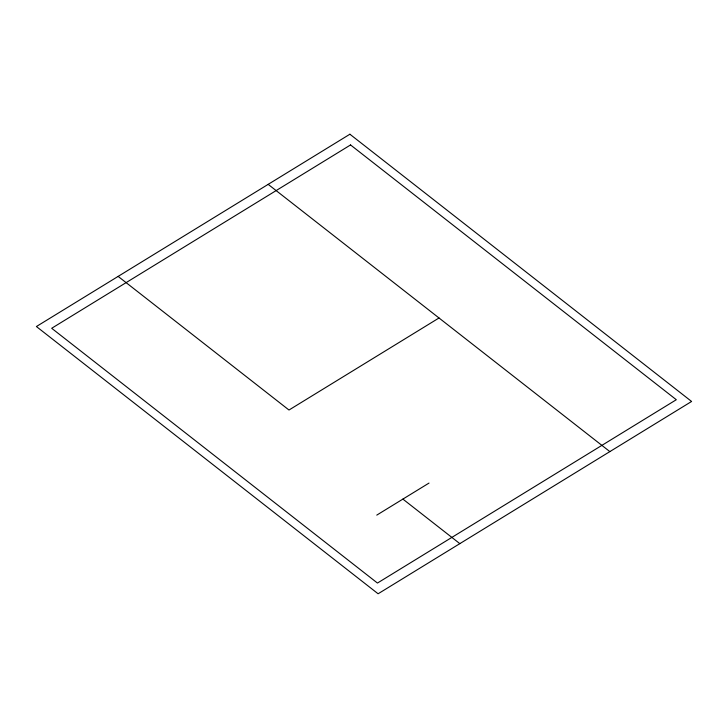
<?xml version="1.0" encoding="UTF-8"?>
<svg xmlns="http://www.w3.org/2000/svg" width="728" height="728" viewBox="0 0 728 728"><rect width="100%" height="100%" fill="white"/><g stroke="black" fill="none" stroke-linecap="round" stroke-linejoin="round"><path stroke-width="1.09" d="M439.011 317.981L288.989 410.019L118.136 276.394M376.767 515.124L429.01 483.074M268.159 184.357L609.864 451.606M402.893 499.099L459.841 543.643M349.895 134.225L36.4 326.535L378.105 593.775L691.6 401.465L349.895 134.225M350.55 144.945L51.688 328.283L377.45 583.055L676.312 399.718L350.55 144.945"/></g></svg>
